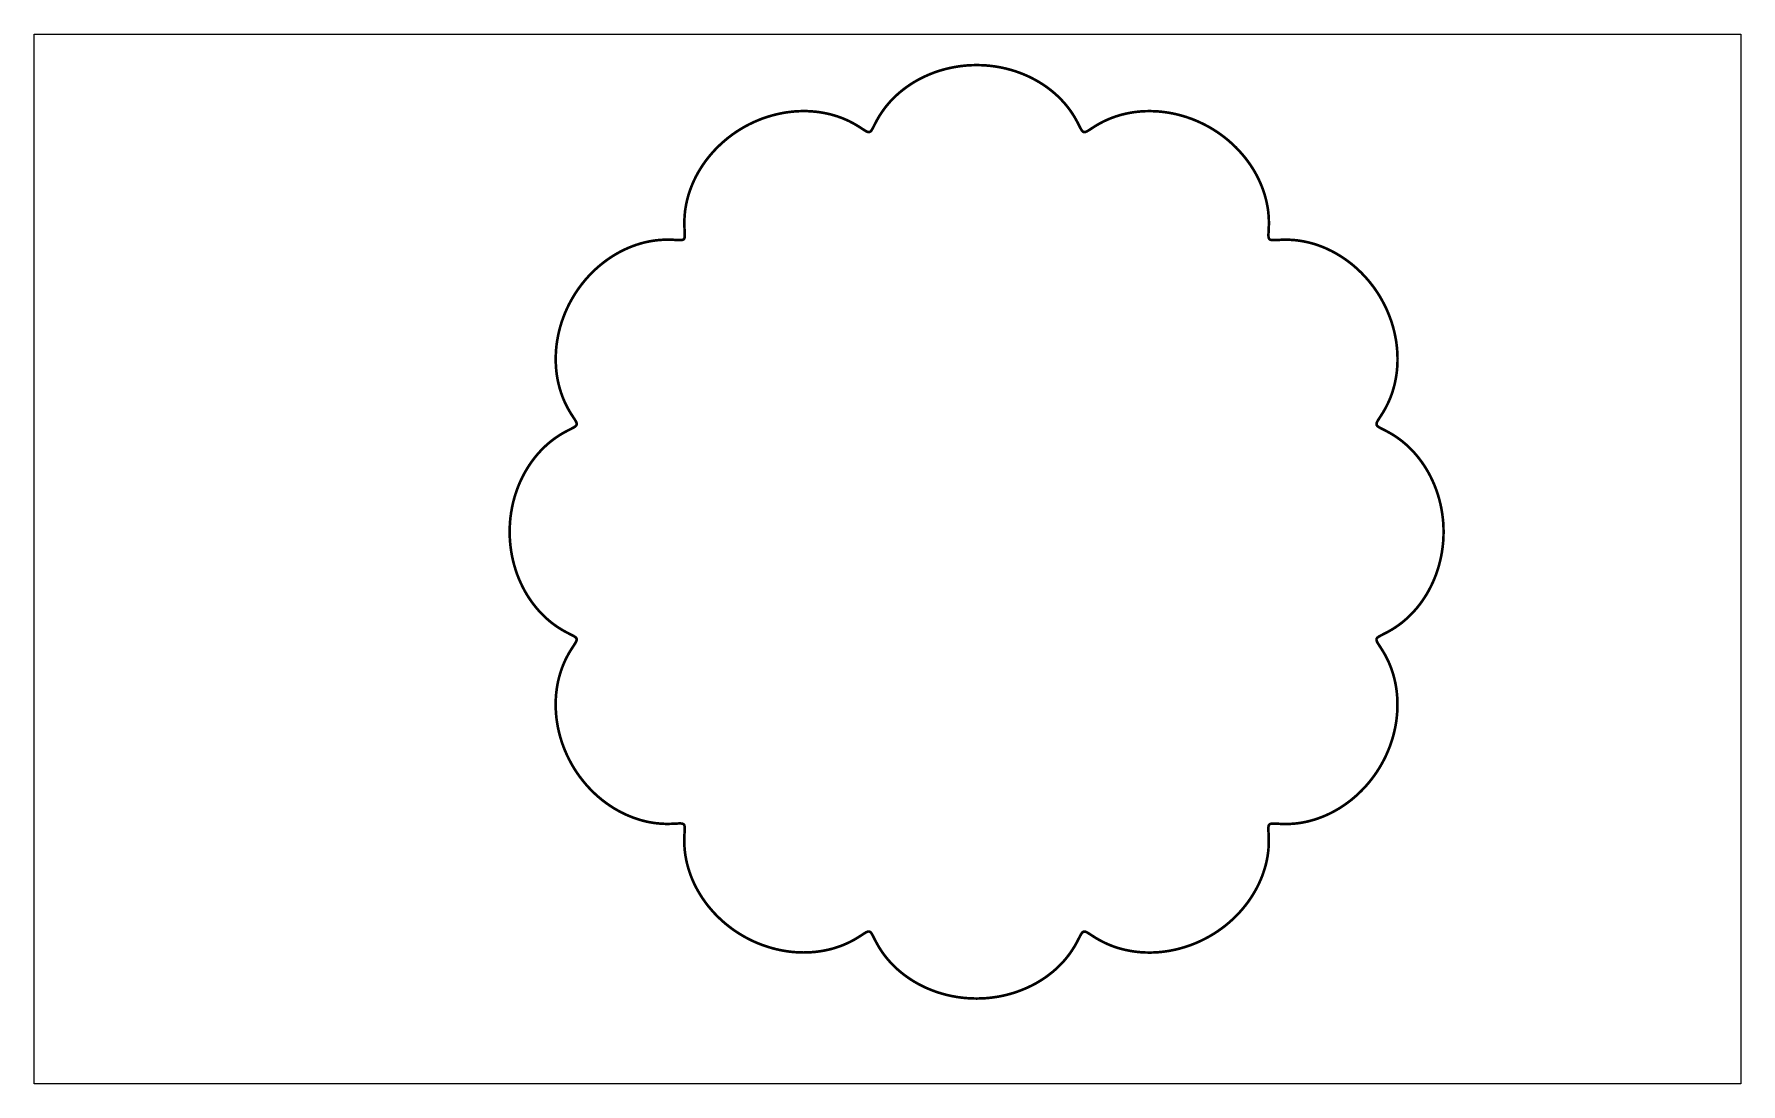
# Model space of a CAD drawing. Extents: x 0 to 6.77, y 0 to 4.17.
import ezdxf

# ---------------------------------------------------------------- set-up
doc = ezdxf.new("R2010")
doc.units = 0
doc.layers.get('0').update_dxf_attribs({"linetype": 'CONTINUOUS'})

msp = doc.modelspace()

# ---------------------------------------------------------------- linework, layer by layer
at = {"color": 7}
msp.add_lwpolyline([(0, 4.16667), (6.77083, 4.16667), (6.77083, 0), (0, 0), (0, 4.16667)], close=True, dxfattribs=at)
at = {"color": 1, "const_width": 0.010417}
msp.add_lwpolyline([(5.59136, 2.19125), (5.59104, 2.21083), (5.5899, 2.23031), (5.58789, 2.24957), (5.58529, 2.26887), (5.58187, 2.28782), (5.57781, 2.30647), (5.57303, 2.32482), (5.5676, 2.34283), (5.56147, 2.36029), (5.5549, 2.37739), (5.54758, 2.39393), (5.53999, 2.41), (5.53179, 2.4254), (5.52322, 2.44021), (5.51426, 2.45437), (5.50499, 2.46793), (5.4955, 2.48074), (5.48583, 2.49283), (5.47601, 2.50429), (5.46615, 2.51492), (5.45628, 2.5249), (5.44635, 2.53429), (5.43658, 2.54281), (5.42686, 2.55083), (5.41737, 2.558), (5.40821, 2.56467), (5.39925, 2.57075), (5.39074, 2.57622), (5.38249, 2.58117), (5.37478, 2.5855), (5.36751, 2.58946), (5.36074, 2.59304), (5.35449, 2.59625), (5.34885, 2.59918), (5.34375, 2.60178), (5.33925, 2.60417), (5.33539, 2.60633), (5.33219, 2.60856), (5.32958, 2.61062), (5.32758, 2.61268), (5.32622, 2.6149), (5.32553, 2.61719), (5.32542, 2.61968), (5.32585, 2.6224), (5.32688, 2.62543), (5.32844, 2.62875), (5.33051, 2.63249), (5.33301, 2.63667), (5.33604, 2.64133), (5.33936, 2.64649), (5.34304, 2.65218), (5.34706, 2.65842), (5.35135, 2.66531), (5.35574, 2.67279), (5.36029, 2.68093), (5.36501, 2.68967), (5.36968, 2.69917), (5.37435, 2.70925), (5.37907, 2.72011), (5.38346, 2.73156), (5.38769, 2.74376), (5.39176, 2.75657), (5.3954, 2.77001), (5.39887, 2.78396), (5.40175, 2.79867), (5.40429, 2.81375), (5.40625, 2.82949), (5.40771, 2.84565), (5.40853, 2.86219), (5.40875, 2.87918), (5.40831, 2.89654), (5.40717, 2.91417), (5.40543, 2.93197), (5.40294, 2.95008), (5.39958, 2.96832), (5.39561, 2.98654), (5.39085, 3.00489), (5.38531, 3.02311), (5.37896, 3.04124), (5.37185, 3.05925), (5.36415, 3.0771), (5.35563, 3.09457), (5.34636, 3.11187), (5.33658, 3.12875), (5.32607, 3.14518), (5.31489, 3.16114), (5.30311, 3.17654), (5.29085, 3.19157), (5.2781, 3.20583), (5.26497, 3.21957), (5.25136, 3.23258), (5.23753, 3.24501), (5.22325, 3.25678), (5.20876, 3.26768), (5.19417, 3.27794), (5.17936, 3.28749), (5.16461, 3.29622), (5.14979, 3.30425), (5.13499, 3.31158), (5.12033, 3.31825), (5.10585, 3.32406), (5.09158, 3.32926), (5.07747, 3.33388), (5.06375, 3.33772), (5.0504, 3.34104), (5.03749, 3.34375), (5.02501, 3.34592), (5.01303, 3.34771), (5.00146, 3.34896), (4.99061, 3.34987), (4.98019, 3.35042), (4.97054, 3.35064), (4.96137, 3.35064), (4.95281, 3.35053), (4.94499, 3.35021), (4.93782, 3.34987), (4.93126, 3.3495), (4.92529, 3.34918), (4.91997, 3.34896), (4.91542, 3.34896), (4.91135, 3.34907), (4.90782, 3.3495), (4.90489, 3.35021), (4.9025, 3.35135), (4.9005, 3.35281), (4.89908, 3.35482), (4.89789, 3.35721), (4.89729, 3.36008), (4.89686, 3.36367), (4.89665, 3.36774), (4.89675, 3.3724), (4.89697, 3.37771), (4.89729, 3.38351), (4.89763, 3.39008), (4.89789, 3.3974), (4.89822, 3.40522), (4.89844, 3.41374), (4.89833, 3.42279), (4.89811, 3.43261), (4.89763, 3.44293), (4.89665, 3.45383), (4.8954, 3.46544), (4.89367, 3.47738), (4.89144, 3.4899), (4.88872, 3.50282), (4.88542, 3.51617), (4.88146, 3.52989), (4.87696, 3.54394), (4.87175, 3.55821), (4.86583, 3.57269), (4.85926, 3.5874), (4.852, 3.60221), (4.84397, 3.61708), (4.83513, 3.63189), (4.82563, 3.64654), (4.81532, 3.66124), (4.80436, 3.67572), (4.79258, 3.68989), (4.78022, 3.70383), (4.76719, 3.71739), (4.75342, 3.73053), (4.73915, 3.74333), (4.72418, 3.75553), (4.70876, 3.76731), (4.69271, 3.77843), (4.67626, 3.78896), (4.6595, 3.79878), (4.64219, 3.808), (4.62468, 3.81646), (4.60688, 3.82428), (4.58886, 3.83138), (4.57064, 3.83762), (4.5524, 3.8431), (4.53418, 3.84793), (4.51585, 3.852), (4.49761, 3.85519), (4.4796, 3.85769), (4.46175, 3.8596), (4.44407, 3.86062), (4.42676, 3.86106), (4.40978, 3.86083), (4.39324, 3.86003), (4.37706, 3.85856), (4.36133, 3.85656), (4.34625, 3.85406), (4.33154, 3.85101), (4.3176, 3.84771), (4.30414, 3.84407), (4.29135, 3.84), (4.27929, 3.83572), (4.26768, 3.83128), (4.257, 3.82667), (4.24675, 3.822), (4.23742, 3.81728), (4.22851, 3.81261), (4.22043, 3.808), (4.21289, 3.80365), (4.20606, 3.79937), (4.19982, 3.79531), (4.19417, 3.79167), (4.18907, 3.78836), (4.18435, 3.78532), (4.18024, 3.78282), (4.17643, 3.78071), (4.17312, 3.77919), (4.17008, 3.77821), (4.16737, 3.77772), (4.16488, 3.77783), (4.1626, 3.77854), (4.16043, 3.77989), (4.15831, 3.7819), (4.15625, 3.7845), (4.15408, 3.78782), (4.15186, 3.79167), (4.14947, 3.79617), (4.14686, 3.80126), (4.14393, 3.80686), (4.14085, 3.81315), (4.13721, 3.81988), (4.13325, 3.82721), (4.12885, 3.8349), (4.12397, 3.8431), (4.11843, 3.85167), (4.11242, 3.86062), (4.10574, 3.86979), (4.09842, 3.87929), (4.0905, 3.88894), (4.08187, 3.89876), (4.0726, 3.90864), (4.06261, 3.91862), (4.05186, 3.92854), (4.04042, 3.93832), (4.02832, 3.94803), (4.01551, 3.95751), (4.00196, 3.96679), (3.98779, 3.97564), (3.97304, 3.98415), (3.95763, 3.9924), (3.94157, 4.00011), (3.92503, 4.00726), (3.90793, 4.01394), (3.8904, 4.02001), (3.8724, 4.02539), (3.85406, 4.03022), (3.83529, 4.03429), (3.81635, 4.03771), (3.79719, 4.04031), (3.77783, 4.04221), (3.75836, 4.04335), (3.73888, 4.04372), (3.71929, 4.04335), (3.69982, 4.04221), (3.68039, 4.04031), (3.66124, 4.0376), (3.64231, 4.03418), (3.62364, 4.03011), (3.60519, 4.02533), (3.58729, 4.01992), (3.56967, 4.01383), (3.55274, 4.00717), (3.53614, 3.99989), (3.52013, 3.99219), (3.50467, 3.98406), (3.4899, 3.97553), (3.47575, 3.96658), (3.46229, 3.95731), (3.44949, 3.94781), (3.43728, 3.93815), (3.42594, 3.92833), (3.41521, 3.91846), (3.40522, 3.90853), (3.39594, 3.89865), (3.38732, 3.88872), (3.37939, 3.87918), (3.37207, 3.86968), (3.3655, 3.8604), (3.35949, 3.85157), (3.35394, 3.84304), (3.34907, 3.83479), (3.34467, 3.8271), (3.34071, 3.81976), (3.33718, 3.81304), (3.33399, 3.80675), (3.33117, 3.80117), (3.32856, 3.79606), (3.32617, 3.79156), (3.32383, 3.78771), (3.32178, 3.7845), (3.31967, 3.7819), (3.31749, 3.78), (3.31532, 3.77865), (3.31304, 3.77794), (3.31054, 3.77783), (3.30783, 3.77821), (3.30479, 3.77929), (3.30143, 3.78082), (3.29769, 3.78293), (3.29357, 3.78543), (3.28885, 3.78842), (3.28375, 3.79178), (3.278, 3.79551), (3.27175, 3.79949), (3.26492, 3.80376), (3.25738, 3.80821), (3.24929, 3.81282), (3.2404, 3.81749), (3.23107, 3.82221), (3.22081, 3.82688), (3.21001, 3.83143), (3.19857, 3.83594), (3.18636, 3.84022), (3.17356, 3.84418), (3.1601, 3.84793), (3.14615, 3.85124), (3.13146, 3.85417), (3.11637, 3.85667), (3.10064, 3.85867), (3.08447, 3.86008), (3.06793, 3.86094), (3.05094, 3.86117), (3.03353, 3.86074), (3.01594, 3.8596), (2.99804, 3.85781), (2.97999, 3.85531), (2.96175, 3.852), (2.94353, 3.84793), (2.92518, 3.8431), (2.90696, 3.83762), (2.88872, 3.83138), (2.87082, 3.82428), (2.85303, 3.81646), (2.83539, 3.80794), (2.81825, 3.79878), (2.80138, 3.78885), (2.78489, 3.77832), (2.76893, 3.76719), (2.75342, 3.75543), (2.73856, 3.74311), (2.72428, 3.73042), (2.7105, 3.71718), (2.69749, 3.70367), (2.68511, 3.68967), (2.67344, 3.67551), (2.66237, 3.66103), (2.65218, 3.64649), (2.64268, 3.63167), (2.63385, 3.61686), (2.62582, 3.60211), (2.61854, 3.58729), (2.61199, 3.5726), (2.60613, 3.55811), (2.60092, 3.54372), (2.59636, 3.52979), (2.5925, 3.51606), (2.58919, 3.50271), (2.58649, 3.48981), (2.58425, 3.47726), (2.58251, 3.46533), (2.58128, 3.45383), (2.5804, 3.44293), (2.57981, 3.43251), (2.57958, 3.42279), (2.57958, 3.41363), (2.57969, 3.40522), (2.58003, 3.3974), (2.58029, 3.39019), (2.58074, 3.38363), (2.58106, 3.37771), (2.58128, 3.3724), (2.58128, 3.36783), (2.58117, 3.36376), (2.58074, 3.36019), (2.58003, 3.35732), (2.57883, 3.35487), (2.57742, 3.35292), (2.57542, 3.35146), (2.57303, 3.35042), (2.5701, 3.34967), (2.56657, 3.34928), (2.5625, 3.34907), (2.55783, 3.34918), (2.55251, 3.34939), (2.54656, 3.34967), (2.53999, 3.3501), (2.53282, 3.35042), (2.5249, 3.35075), (2.51644, 3.35086), (2.50726, 3.35086), (2.4975, 3.35053), (2.48719, 3.34999), (2.47624, 3.34907), (2.46468, 3.34782), (2.45269, 3.34603), (2.44021, 3.34386), (2.42731, 3.34115), (2.41385, 3.33783), (2.40022, 3.33399), (2.38612, 3.32937), (2.37185, 3.32417), (2.35732, 3.31825), (2.34261, 3.31168), (2.32781, 3.30436), (2.31304, 3.29622), (2.29824, 3.28749), (2.28342, 3.27794), (2.26887, 3.26768), (2.25439, 3.25667), (2.24024, 3.24501), (2.22624, 3.23258), (2.21272, 3.21946), (2.19949, 3.20574), (2.18679, 3.19146), (2.17458, 3.17643), (2.16282, 3.16103), (2.15169, 3.14501), (2.14117, 3.12853), (2.13135, 3.11165), (2.12207, 3.09446), (2.11367, 3.07688), (2.10585, 3.05919), (2.09885, 3.04113), (2.0925, 3.02289), (2.08697, 3.00467), (2.08219, 2.98633), (2.07824, 2.9681), (2.07497, 2.94988), (2.07237, 2.93186), (2.07064, 2.91396), (2.06961, 2.89638), (2.06917, 2.87907), (2.06939, 2.86208), (2.07021, 2.84554), (2.07167, 2.82937), (2.07362, 2.81364), (2.07617, 2.79856), (2.07915, 2.78396), (2.08251, 2.76992), (2.08626, 2.75646), (2.09022, 2.74376), (2.09446, 2.73156), (2.09896, 2.72011), (2.10351, 2.70925), (2.10824, 2.69917), (2.1129, 2.68967), (2.11762, 2.68093), (2.12218, 2.67279), (2.12668, 2.66531), (2.13086, 2.65842), (2.13487, 2.65218), (2.13857, 2.64654), (2.14187, 2.64144), (2.14492, 2.63678), (2.1474, 2.6326), (2.14947, 2.62896), (2.15104, 2.62565), (2.15196, 2.62261), (2.1525, 2.6199), (2.15229, 2.6174), (2.15158, 2.61513), (2.15022, 2.6129), (2.14822, 2.61074), (2.14561, 2.60867), (2.14242, 2.60656), (2.13857, 2.60428), (2.13396, 2.60189), (2.12896, 2.59928), (2.12321, 2.59646), (2.11697, 2.59321), (2.11019, 2.58968), (2.10292, 2.58572), (2.09521, 2.58128), (2.08697, 2.57633), (2.07844, 2.57086), (2.0695, 2.56478), (2.06022, 2.55811), (2.05072, 2.55083), (2.04112, 2.54292), (2.03125, 2.53429), (2.02138, 2.52501), (2.01144, 2.51497), (2.00157, 2.50429), (1.99175, 2.49283), (1.9821, 2.48062), (1.9726, 2.46783), (1.96332, 2.45426), (1.95449, 2.44011), (1.94586, 2.42529), (1.93772, 2.40989), (1.93001, 2.39387), (1.92279, 2.37728), (1.91612, 2.36019), (1.9101, 2.34272), (1.90468, 2.32471), (1.8999, 2.30638), (1.89583, 2.2876), (1.89253, 2.26867), (1.88981, 2.24946), (1.88792, 2.23008), (1.88678, 2.21061), (1.88644, 2.19103), (1.88678, 2.17156), (1.88803, 2.15207), (1.88992, 2.13271), (1.89258, 2.11356), (1.89594, 2.09457), (1.90013, 2.07585), (1.90489, 2.05751), (1.91032, 2.03961), (1.91635, 2.02197), (1.92301, 2.00499), (1.93033, 1.98844), (1.93804, 1.97239), (1.94613, 1.95697), (1.95469, 1.94217), (1.96365, 1.928), (1.97293, 1.91461), (1.98242, 1.90175), (1.99208, 1.88971), (2.0019, 1.87825), (2.01178, 1.86762), (2.02175, 1.85758), (2.03168, 1.84831), (2.04144, 1.83968), (2.05106, 1.83176), (2.06054, 1.82449), (2.06976, 1.81793), (2.07867, 1.81185), (2.08718, 1.80647), (2.09543, 1.80143), (2.10314, 1.7971), (2.1104, 1.79312), (2.11719, 1.78961), (2.12332, 1.78635), (2.12907, 1.78353), (2.13406, 1.78093), (2.13857, 1.77854), (2.14242, 1.77636), (2.14561, 1.77414), (2.14822, 1.77208), (2.15022, 1.77001), (2.15158, 1.76779), (2.15218, 1.7654), (2.15229, 1.76303), (2.15186, 1.76019), (2.15082, 1.75717), (2.14925, 1.75385), (2.14719, 1.75011), (2.14458, 1.74593), (2.14165, 1.74137), (2.13835, 1.73617), (2.1346, 1.73042), (2.13053, 1.72418), (2.12636, 1.71729), (2.12185, 1.70979), (2.11729, 1.70167), (2.11262, 1.69282), (2.10792, 1.68332), (2.10325, 1.67324), (2.09864, 1.66238), (2.09418, 1.65082), (2.0899, 1.63872), (2.08594, 1.62592), (2.08219, 1.61253), (2.07883, 1.59842), (2.07596, 1.58388), (2.07346, 1.56863), (2.07146, 1.5529), (2.06999, 1.53678), (2.06917, 1.52018), (2.06896, 1.50315), (2.06939, 1.48583), (2.07053, 1.46821), (2.07226, 1.45031), (2.07488, 1.43229), (2.07813, 1.41407), (2.08219, 1.39583), (2.08697, 1.3775), (2.0925, 1.35927), (2.09885, 1.34104), (2.10596, 1.32302), (2.11376, 1.30523), (2.12229, 1.28771), (2.13146, 1.27051), (2.14133, 1.25363), (2.15186, 1.2372), (2.16303, 1.22125), (2.17481, 1.20584), (2.18707, 1.19081), (2.19982, 1.17654), (2.213, 1.16282), (2.22657, 1.14979), (2.2405, 1.13737), (2.25467, 1.12571), (2.26915, 1.1148), (2.28386, 1.10449), (2.29856, 1.095), (2.31332, 1.08626), (2.32824, 1.07823), (2.34304, 1.07096), (2.35758, 1.0644), (2.37218, 1.05854), (2.38644, 1.05333), (2.40039, 1.04877), (2.41417, 1.04492), (2.42751, 1.04156), (2.44043, 1.03885), (2.4529, 1.03668), (2.4649, 1.03499), (2.47635, 1.03375), (2.48731, 1.03282), (2.49761, 1.03228), (2.50738, 1.03196), (2.51644, 1.03196), (2.52501, 1.03217), (2.53282, 1.03239), (2.53999, 1.03282), (2.54656, 1.03315), (2.5524, 1.03342), (2.55772, 1.03364), (2.56239, 1.03375), (2.56635, 1.03353), (2.56988, 1.03315), (2.57281, 1.03239), (2.57519, 1.03125), (2.5771, 1.02978), (2.57867, 1.02783), (2.57969, 1.02539), (2.5804, 1.02252), (2.58083, 1.01893), (2.58094, 1.01492), (2.58094, 1.0102), (2.58074, 1.00488), (2.5804, 0.998969), (2.58003, 0.992404), (2.57969, 0.985081), (2.57937, 0.977268), (2.57926, 0.96875), (2.57926, 0.959581), (2.57949, 0.949815), (2.58008, 0.939453), (2.58094, 0.928549), (2.58231, 0.916992), (2.58399, 0.905003), (2.58626, 0.892524), (2.58897, 0.879557), (2.59229, 0.866157), (2.59625, 0.852376), (2.60075, 0.838433), (2.60596, 0.824056), (2.61187, 0.809571), (2.61843, 0.794922), (2.62582, 0.780111), (2.63385, 0.7653), (2.64268, 0.750543), (2.65218, 0.735732), (2.66249, 0.721138), (2.67344, 0.706651), (2.68522, 0.692492), (2.6976, 0.678549), (2.71072, 0.664985), (2.7245, 0.651747), (2.73876, 0.639051), (2.75375, 0.626899), (2.76915, 0.615126), (2.78521, 0.60395), (2.80165, 0.593533), (2.81853, 0.583658), (2.83572, 0.57449), (2.85335, 0.565918), (2.87115, 0.558106), (2.88917, 0.551161), (2.90728, 0.544922), (2.92551, 0.539387), (2.94385, 0.53456), (2.96208, 0.530599), (2.98031, 0.527289), (2.99832, 0.524794), (3.01628, 0.523004), (3.03386, 0.521972), (3.05117, 0.521539), (3.06814, 0.521756), (3.08469, 0.522732), (3.10086, 0.524143), (3.11654, 0.52615), (3.13167, 0.528646), (3.14626, 0.531575), (3.16032, 0.534885), (3.17378, 0.538629), (3.18647, 0.542697), (3.19862, 0.546983), (3.21012, 0.551378), (3.22081, 0.556044), (3.23096, 0.56071), (3.2404, 0.565429), (3.24918, 0.569988), (3.25726, 0.574599), (3.26481, 0.579047), (3.27165, 0.583333), (3.27794, 0.587294), (3.28353, 0.590929), (3.28863, 0.594401), (3.29335, 0.597276), (3.29742, 0.599772), (3.30117, 0.601887), (3.30447, 0.603461), (3.30751, 0.604383), (3.31022, 0.604872), (3.31272, 0.60471), (3.315, 0.60395), (3.31717, 0.602593), (3.31928, 0.60064), (3.32135, 0.598036), (3.32357, 0.594672), (3.32574, 0.590821), (3.32813, 0.586372), (3.33083, 0.581272), (3.33365, 0.575521), (3.33686, 0.569282), (3.34044, 0.5625), (3.3444, 0.555231), (3.34885, 0.547526), (3.35374, 0.539279), (3.35926, 0.530707), (3.36529, 0.521756), (3.37196, 0.512478), (3.37929, 0.503039), (3.38721, 0.493326), (3.39583, 0.483561), (3.40522, 0.473633), (3.41521, 0.463758), (3.42594, 0.453831), (3.43739, 0.444065), (3.44949, 0.434353), (3.46229, 0.424914), (3.47586, 0.415636), (3.49001, 0.406685), (3.50489, 0.398113), (3.52029, 0.389974), (3.53635, 0.382269), (3.5529, 0.375108), (3.56999, 0.368435), (3.58751, 0.362414), (3.60553, 0.356988), (3.62386, 0.352214), (3.64258, 0.348144), (3.66157, 0.344781), (3.68072, 0.342176), (3.70008, 0.340332), (3.71957, 0.339193), (3.73915, 0.338758), (3.75863, 0.339193), (3.7781, 0.340332), (3.79753, 0.342285), (3.81668, 0.344997), (3.83561, 0.348307), (3.85439, 0.352485), (3.87272, 0.357314), (3.89063, 0.362685), (3.90821, 0.368869), (3.92518, 0.375543), (3.94179, 0.382704), (3.95779, 0.390408), (3.97325, 0.398546), (3.98801, 0.407172), (4.00206, 0.416124), (4.01563, 0.425293), (4.02832, 0.434896), (4.04053, 0.444499), (4.05186, 0.454372), (4.06261, 0.464247), (4.07249, 0.474175), (4.08187, 0.48405), (4.09044, 0.493869), (4.09831, 0.503526), (4.10563, 0.513021), (4.11219, 0.52219), (4.11822, 0.531142), (4.12364, 0.539714), (4.12864, 0.547797), (4.13303, 0.555501), (4.13699, 0.562825), (4.14051, 0.569607), (4.14367, 0.575737), (4.14654, 0.581435), (4.14914, 0.586481), (4.15158, 0.590929), (4.15375, 0.594781), (4.15593, 0.598036), (4.15804, 0.60064), (4.1601, 0.602485), (4.16228, 0.603842), (4.16461, 0.604601), (4.1671, 0.60471), (4.16982, 0.604167), (4.17279, 0.603136), (4.17626, 0.601563), (4.18001, 0.599501), (4.18419, 0.596897), (4.18875, 0.593967), (4.19396, 0.590603), (4.19971, 0.58686), (4.20594, 0.58279), (4.21283, 0.57856), (4.22032, 0.574164), (4.22851, 0.569607), (4.23731, 0.564888), (4.24675, 0.560221), (4.257, 0.555501), (4.26779, 0.550944), (4.27929, 0.546442), (4.29144, 0.54221), (4.30425, 0.53814), (4.31771, 0.534506), (4.33176, 0.531142), (4.34636, 0.528212), (4.36154, 0.525717), (4.37728, 0.523762), (4.39344, 0.522299), (4.4101, 0.521485), (4.42708, 0.521268), (4.44439, 0.521647), (4.46208, 0.522786), (4.47987, 0.524685), (4.49804, 0.527181), (4.51617, 0.530544), (4.5345, 0.53456), (4.55274, 0.539387), (4.57101, 0.544922), (4.58919, 0.551269), (4.60721, 0.558322), (4.625, 0.566135), (4.64253, 0.574707), (4.65967, 0.583876), (4.67654, 0.59375), (4.69303, 0.604275), (4.70899, 0.615506), (4.7245, 0.627171), (4.73936, 0.639486), (4.75364, 0.652181), (4.76742, 0.665419), (4.78043, 0.678982), (4.79281, 0.692925), (4.80447, 0.707194), (4.81543, 0.721571), (4.82563, 0.736274), (4.83513, 0.751031), (4.84386, 0.765842), (4.85189, 0.780599), (4.85915, 0.79541), (4.86572, 0.810112), (4.87169, 0.824599), (4.87679, 0.838867), (4.88135, 0.852919), (4.88519, 0.866536), (4.88857, 0.879883), (4.89128, 0.892796), (4.89344, 0.905328), (4.89513, 0.917318), (4.89638, 0.928765), (4.89729, 0.939671), (4.89779, 0.949978), (4.898, 0.959799), (4.898, 0.968858), (4.89789, 0.977268), (4.89763, 0.985081), (4.89729, 0.992296), (4.89686, 0.998861), (4.89654, 1.00478), (4.89638, 1.00998), (4.89638, 1.0147), (4.89654, 1.01877), (4.89697, 1.02219), (4.89774, 1.02512), (4.89876, 1.02751), (4.90033, 1.02946), (4.90229, 1.03093), (4.90468, 1.03196), (4.90771, 1.03272), (4.91114, 1.03315), (4.91521, 1.0332), (4.91997, 1.0332), (4.92518, 1.03293), (4.93126, 1.03261), (4.93782, 1.03228), (4.94499, 1.03196), (4.9529, 1.03168), (4.96149, 1.03147), (4.97054, 1.03157), (4.98031, 1.03179), (4.99072, 1.03239), (5.00168, 1.0332), (5.01324, 1.03456), (5.02522, 1.03624), (5.03771, 1.03852), (5.05072, 1.04123), (5.06407, 1.0446), (5.07781, 1.04856), (5.09179, 1.05301), (5.10612, 1.05832), (5.12061, 1.06418), (5.13531, 1.07086), (5.15012, 1.07813), (5.16488, 1.08626), (5.17979, 1.095), (5.1945, 1.1046), (5.20915, 1.11491), (5.22353, 1.12581), (5.23779, 1.13759), (5.25168, 1.15001), (5.26519, 1.16314), (5.27843, 1.17687), (5.29113, 1.19113), (5.30333, 1.20616), (5.31511, 1.22168), (5.32622, 1.23763), (5.33664, 1.25407), (5.34657, 1.27094), (5.35574, 1.28825), (5.36426, 1.30572), (5.37196, 1.32357), (5.37907, 1.34158), (5.38531, 1.35981), (5.39085, 1.37804), (5.39551, 1.39626), (5.39958, 1.41461), (5.40283, 1.43272), (5.40533, 1.45085), (5.40707, 1.46864), (5.40815, 1.48628), (5.40853, 1.50364), (5.40831, 1.52061), (5.40739, 1.53717), (5.40593, 1.55333), (5.40397, 1.56896), (5.40147, 1.58404), (5.39854, 1.59864), (5.39513, 1.61268), (5.39144, 1.62603), (5.38737, 1.63883), (5.38314, 1.65093), (5.37864, 1.66238), (5.37408, 1.67324), (5.36936, 1.68332), (5.36469, 1.69271), (5.36003, 1.70156), (5.35542, 1.70969), (5.35101, 1.71707), (5.34679, 1.72396), (5.34283, 1.73019), (5.33908, 1.73583), (5.33572, 1.74094), (5.33279, 1.74561), (5.33029, 1.74968), (5.32824, 1.75342), (5.32667, 1.75678), (5.32574, 1.75976), (5.32531, 1.76247), (5.32542, 1.76497), (5.32617, 1.76731), (5.32747, 1.76947), (5.32958, 1.77154), (5.33219, 1.77365), (5.33539, 1.77582), (5.33936, 1.778), (5.34386, 1.78043), (5.34896, 1.78304), (5.35471, 1.78592), (5.36094, 1.78917), (5.36774, 1.79269), (5.375, 1.79665), (5.38271, 1.80117), (5.39094, 1.80604), (5.39958, 1.81158), (5.40842, 1.8176), (5.41769, 1.82428), (5.42719, 1.83154), (5.43685, 1.83957), (5.44667, 1.84825), (5.45654, 1.85747), (5.46647, 1.86751), (5.47635, 1.87831), (5.48628, 1.88971), (5.49593, 1.90186), (5.50543, 1.91471), (5.5146, 1.92822), (5.52354, 1.94239), (5.53207, 1.95731), (5.54021, 1.97271), (5.5479, 1.98876), (5.55512, 2.00532), (5.56179, 2.0224), (5.56782, 2.03999), (5.57324, 2.05794), (5.5779, 2.07633), (5.58208, 2.095), (5.58539, 2.11393), (5.588, 2.13325), (5.5899, 2.15261), (5.59104, 2.1721), (5.59136, 2.19157)], dxfattribs=at)

doc.saveas('drawing.dxf')
